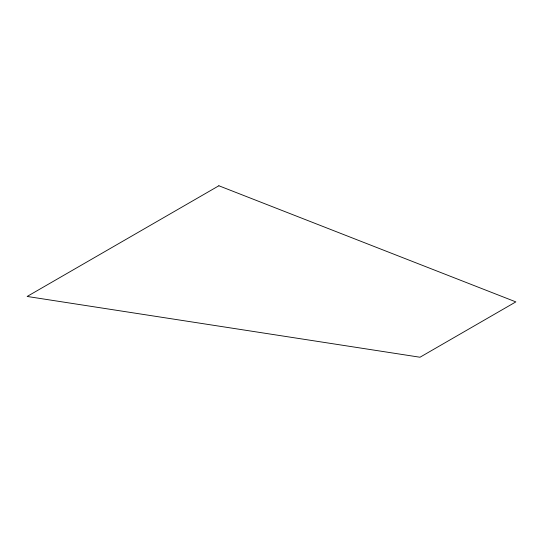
<?xml version="1.0" encoding="UTF-8"?>
<svg xmlns="http://www.w3.org/2000/svg" width="543" height="543" viewBox="0 0 543 543"><rect width="100%" height="100%" fill="white"/><g stroke="black" fill="none" stroke-linecap="round" stroke-linejoin="round"><path stroke-width="0.81" d="M218.87 185.767L27.15 296.458L419.99 357.233L515.85 301.888L218.87 185.767"/></g></svg>
